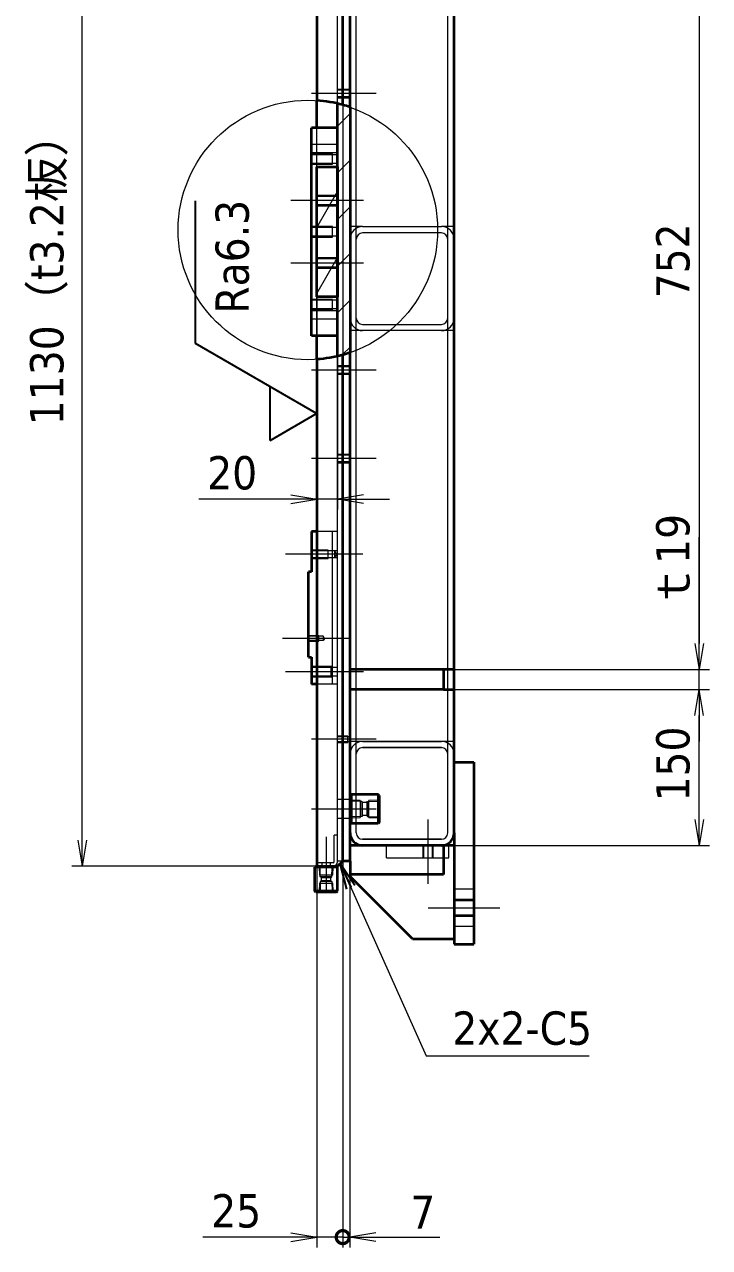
# Model space of a CAD drawing. Header units: millimetres. Extents: x -440 to 8410, y -405 to 5940.
# Drawn here: x 6354 to 7013, y 3781 to 4957 of the extents above; entities that cross this region are included whole.
import ezdxf

# ---------------------------------------------------------------- set-up
doc = ezdxf.new("R2010")
doc.units = ezdxf.units.MM
doc.header["$LTSCALE"] = 10
for name, color, linetype, lineweight in [('Centerline (ISO)', 7, 'Continuous', 5), ('Dimension (ISO)', 7, 'Continuous', 25), ('Hatch (ISO)', 7, 'Continuous', 18), ('Hidden (ISO)', 7, 'Continuous', 5), ('Sketch Geometry (ISO)', 7, 'Continuous', 25), ('Symbol (ISO)', 7, 'Continuous', 25), ('Visible (ISO)', 7, 'Continuous', 35)]:
    doc.layers.add(name, color=color, linetype=linetype, lineweight=lineweight)
doc.styles.add('MX_NOTE_STANDARD', font='tahoma.ttf')
doc.styles.add('Note Text (JIS)', font='tahoma.ttf')
doc.dimstyles.new('Default (JIS)', dxfattribs={"dimscale": 10, "dimtxt": 3.2, "dimasz": 2.5, "dimexe": 1, "dimexo": 0, "dimgap": 0.8, "dimtad": 1, "dimrnd": 1e-08, "dimdsep": 46, "dimtxsty": 'Note Text (JIS)', "dimblk": 'OPEN', "dimcen": 0.09, "dimdle": 10, "dimclrd": 7, "dimclre": 7, "dimclrt": 256, "dimadec": 0, "dimazin": 2, "dimtfac": 0.78125, "dimtmove": 0, "dimatfit": 3, "dimldrblk": 'OPEN', "dimfxl": 1, "dimtolj": 1, "dimtzin": 0, "dimlwd": 0, "dimlwe": 0, "dimarcsym": 0})
doc.dimstyles.new('Default (JIS)$7', dxfattribs={"dimscale": 10, "dimtxt": 3.2, "dimasz": 2.5, "dimexe": 1, "dimexo": 0, "dimgap": 0.8, "dimtad": 1, "dimrnd": 1e-08, "dimdsep": 46, "dimtxsty": 'Note Text (JIS)', "dimblk": 'OPEN', "dimcen": 0.09, "dimdle": 10, "dimclrd": 256, "dimclre": 7, "dimclrt": 256, "dimadec": 0, "dimazin": 2, "dimtfac": 0.78125, "dimtmove": 0, "dimatfit": 3, "dimldrblk": 'OPEN', "dimfxl": 1, "dimtolj": 1, "dimtzin": 0, "dimlwd": 0, "dimlwe": 0, "dimarcsym": 0})

# ---------------------------------------------------------------- blocks, each defined once
blk = doc.blocks.new('_Open')
at = {"color": 0, "linetype": 'ByBlock', "lineweight": -2}
for p, q in [((-1, 0.167), (0, 0)), ((-1, -0.167), (0, 0)), ((0, 0), (-1, 0))]:
    blk.add_line(p, q, dxfattribs=at)
blk = doc.blocks.new('*D106')
at = {"layer": 'Defpoints', "color": 0, "linetype": 'Continuous', "transparency": 16777216}
for p in [(6409.7, 5277.5), (6635.2, 5277.5), (6635.2, 4147.5)]:
    blk.add_point(p, dxfattribs=at)
at = {"layer": 'Dimension (ISO)', "color": 7, "linetype": 'Continuous', "lineweight": 0, "transparency": 16777216}
for p, q in [((6635.2, 5277.5), (6399.7, 5277.5)), ((6409.7, 4172.5), (6409.7, 5252.5)), ((6635.2, 4147.5), (6399.7, 4147.5))]:
    blk.add_line(p, q, dxfattribs=at)
at = {"layer": 'Dimension (ISO)', "color": 7, "linetype": 'Continuous', "lineweight": 0, "transparency": 16777216, "xscale": 25, "yscale": 25, "zscale": 25}
for p, rotation in [((6409.7, 5277.5), 90), ((6409.7, 4147.5), 270)]:
    blk.add_blockref('_Open', p, dxfattribs=dict(at, rotation=rotation))
at = {"layer": 'Dimension (ISO)', "linetype": 'Continuous', "lineweight": 5, "transparency": 16777216, "insert": (6359.6, 4571.5), "char_height": 32, "attachment_point": 1, "rotation": 90, "style": 'Note Text (JIS)'}
blk.add_mtext('\\A1;\\fTahoma|b0|i0;1130（t3.2板）', dxfattribs=at)
blk = doc.blocks.new('_DotSmall')
at = {"color": 0, "linetype": 'ByBlock', "const_width": 0.5}
blk.add_lwpolyline([(-0.0625, 0, 1), (0.0625, 0, 1)], format="xyb", close=True, dxfattribs=at)
blk = doc.blocks.new('*D107')
at = {"layer": 'Defpoints', "color": 0, "linetype": 'Continuous', "transparency": 16777216}
for p in [(6660.2, 4152.5), (6635.2, 4147.5), (6635.2, 3790.8)]:
    blk.add_point(p, dxfattribs=at)
at = {"layer": 'Dimension (ISO)', "color": 7, "linetype": 'Continuous', "lineweight": 0, "transparency": 16777216}
for p, q in [((6660.2, 4152.5), (6660.2, 3780.8)), ((6635.2, 4147.5), (6635.2, 3780.8)), ((6610.2, 3790.8), (6525.8, 3790.8)), ((6660.2, 3790.8), (6635.2, 3790.8)), ((6660.2, 3790.8), (6685.2, 3790.8))]:
    blk.add_line(p, q, dxfattribs=at)
at = {"layer": 'Dimension (ISO)', "color": 7, "linetype": 'Continuous', "lineweight": 0, "transparency": 16777216, "xscale": 25, "yscale": 25, "zscale": 25}
blk.add_blockref('_Open', (6635.2, 3790.8), dxfattribs=at)
at = {"layer": 'Dimension (ISO)', "color": 7, "linetype": 'Continuous', "lineweight": 0, "transparency": 16777216, "xscale": 25, "yscale": 25, "zscale": 25, "rotation": 180}
blk.add_blockref('_DotSmall', (6660.2, 3790.8), dxfattribs=at)
at = {"layer": 'Dimension (ISO)', "linetype": 'Continuous', "lineweight": 5, "transparency": 16777216, "insert": (6533.8, 3832.1), "char_height": 32, "attachment_point": 1, "style": 'Note Text (JIS)'}
blk.add_mtext('\\A1;25', dxfattribs=at)
blk = doc.blocks.new('*D108')
at = {"layer": 'Defpoints', "color": 0, "linetype": 'Continuous', "transparency": 16777216}
for p in [(6660.2, 4152.5), (6667.2, 4152.5), (6667.2, 3790.8)]:
    blk.add_point(p, dxfattribs=at)
at = {"layer": 'Dimension (ISO)', "color": 7, "linetype": 'Continuous', "lineweight": 0, "transparency": 16777216}
for p, q in [((6660.2, 4152.5), (6660.2, 3780.8)), ((6667.2, 4152.5), (6667.2, 3780.8)), ((6660.2, 3790.8), (6635.2, 3790.8)), ((6660.2, 3790.8), (6667.2, 3790.8)), ((6692.2, 3790.8), (6753.6, 3790.8))]:
    blk.add_line(p, q, dxfattribs=at)
at = {"layer": 'Dimension (ISO)', "color": 7, "linetype": 'Continuous', "lineweight": 0, "transparency": 16777216, "xscale": 25, "yscale": 25, "zscale": 25}
blk.add_blockref('_DotSmall', (6660.2, 3790.8), dxfattribs=at)
at = {"layer": 'Dimension (ISO)', "color": 7, "linetype": 'Continuous', "lineweight": 0, "transparency": 16777216, "xscale": 25, "yscale": 25, "zscale": 25, "rotation": 180}
blk.add_blockref('_Open', (6667.2, 3790.8), dxfattribs=at)
at = {"layer": 'Dimension (ISO)', "linetype": 'Continuous', "lineweight": 5, "transparency": 16777216, "insert": (6725.2, 3830.8), "char_height": 32, "attachment_point": 1, "style": 'Note Text (JIS)'}
blk.add_mtext('\\A1;7', dxfattribs=at)
blk = doc.blocks.new('*D145')
at = {"layer": 'Defpoints', "color": 0, "linetype": 'Continuous', "transparency": 16777216}
for p in [(6757.2, 4317.5), (7002.9, 4317.5), (6755.2, 4167.5)]:
    blk.add_point(p, dxfattribs=at)
at = {"layer": 'Dimension (ISO)', "color": 7, "linetype": 'Continuous', "lineweight": 0, "transparency": 16777216}
for p, q in [((6757.2, 4317.5), (7012.9, 4317.5)), ((7002.9, 4192.5), (7002.9, 4292.5)), ((6755.2, 4167.5), (7012.9, 4167.5))]:
    blk.add_line(p, q, dxfattribs=at)
at = {"layer": 'Dimension (ISO)', "color": 7, "linetype": 'Continuous', "lineweight": 0, "transparency": 16777216, "xscale": 25, "yscale": 25, "zscale": 25}
for p, rotation in [((7002.9, 4317.5), 90), ((7002.9, 4167.5), 270)]:
    blk.add_blockref('_Open', p, dxfattribs=dict(at, rotation=rotation))
at = {"layer": 'Dimension (ISO)', "linetype": 'Continuous', "lineweight": 5, "transparency": 16777216, "insert": (6961.6, 4209.7), "char_height": 32, "attachment_point": 1, "rotation": 90, "style": 'Note Text (JIS)'}
blk.add_mtext('\\A1;150', dxfattribs=at)
blk = doc.blocks.new('*D148')
at = {"layer": 'Defpoints', "color": 0, "linetype": 'Continuous', "transparency": 16777216}
for p in [(6757.2, 5088.5), (6757.2, 4336.5), (7002.9, 4336.5)]:
    blk.add_point(p, dxfattribs=at)
at = {"layer": 'Dimension (ISO)', "color": 7, "linetype": 'Continuous', "lineweight": 0, "transparency": 16777216}
for p, q in [((6757.2, 5088.5), (7012.9, 5088.5)), ((7002.9, 5063.5), (7002.9, 4361.5)), ((6757.2, 4336.5), (7012.9, 4336.5))]:
    blk.add_line(p, q, dxfattribs=at)
at = {"layer": 'Dimension (ISO)', "color": 7, "linetype": 'Continuous', "lineweight": 0, "transparency": 16777216, "xscale": 25, "yscale": 25, "zscale": 25}
for p, rotation in [((7002.9, 5088.5), 90), ((7002.9, 4336.5), 270)]:
    blk.add_blockref('_Open', p, dxfattribs=dict(at, rotation=rotation))
at = {"layer": 'Dimension (ISO)', "linetype": 'Continuous', "lineweight": 5, "transparency": 16777216, "insert": (6961.6, 4693.5), "char_height": 32, "attachment_point": 1, "rotation": 90, "style": 'Note Text (JIS)'}
blk.add_mtext('\\A1;752', dxfattribs=at)
blk = doc.blocks.new('*D149')
at = {"layer": 'Defpoints', "color": 0, "linetype": 'Continuous', "transparency": 16777216}
for p in [(6757.2, 4336.5), (7002.9, 4336.5), (6757.2, 4317.5)]:
    blk.add_point(p, dxfattribs=at)
at = {"layer": 'Dimension (ISO)', "color": 7, "linetype": 'Continuous', "lineweight": 0, "transparency": 16777216}
for p, q in [((7002.9, 4361.5), (7002.9, 4463.8)), ((6757.2, 4336.5), (7012.9, 4336.5)), ((7002.9, 4317.5), (7002.9, 4336.5)), ((6757.2, 4317.5), (7012.9, 4317.5)), ((7002.9, 4292.5), (7002.9, 4267.5))]:
    blk.add_line(p, q, dxfattribs=at)
at = {"layer": 'Dimension (ISO)', "color": 7, "linetype": 'Continuous', "lineweight": 0, "transparency": 16777216, "xscale": 25, "yscale": 25, "zscale": 25}
for p, rotation in [((7002.9, 4336.5), 270), ((7002.9, 4317.5), 90)]:
    blk.add_blockref('_Open', p, dxfattribs=dict(at, rotation=rotation))
at = {"layer": 'Dimension (ISO)', "linetype": 'Continuous', "lineweight": 5, "transparency": 16777216, "insert": (6961.6, 4394.5), "char_height": 32, "attachment_point": 1, "rotation": 90, "style": 'Note Text (JIS)'}
blk.add_mtext('\\A1;\\fTahoma|b0|i0;ｔ19', dxfattribs=at)
blk = doc.blocks.new('*D210')
at = {"layer": 'Defpoints', "color": 0, "linetype": 'Continuous', "transparency": 16777216}
for p in [(6635.2, 4695), (6655.2, 4638.2), (6655.2, 4500.5)]:
    blk.add_point(p, dxfattribs=at)
at = {"layer": 'Dimension (ISO)', "color": 7, "linetype": 'Continuous', "lineweight": 0, "transparency": 16777216}
for p, q in [((6635.2, 4695), (6635.2, 4490.5)), ((6655.2, 4638.2), (6655.2, 4490.5)), ((6610.2, 4500.5), (6521.9, 4500.5)), ((6655.2, 4500.5), (6635.2, 4500.5)), ((6680.2, 4500.5), (6705.2, 4500.5))]:
    blk.add_line(p, q, dxfattribs=at)
at = {"layer": 'Dimension (ISO)', "color": 7, "linetype": 'Continuous', "lineweight": 0, "transparency": 16777216, "xscale": 25, "yscale": 25, "zscale": 25}
blk.add_blockref('_Open', (6635.2, 4500.5), dxfattribs=at)
at = {"layer": 'Dimension (ISO)', "color": 7, "linetype": 'Continuous', "lineweight": 0, "transparency": 16777216, "xscale": 25, "yscale": 25, "zscale": 25, "rotation": 180}
blk.add_blockref('_Open', (6655.2, 4500.5), dxfattribs=at)
at = {"layer": 'Dimension (ISO)', "linetype": 'Continuous', "lineweight": 5, "transparency": 16777216, "insert": (6529.9, 4541.8), "char_height": 32, "attachment_point": 1, "style": 'Note Text (JIS)'}
blk.add_mtext('\\A1;20', dxfattribs=at)
blk = doc.blocks.new('面の指示記号 ID9')
at = {"layer": 'Symbol (ISO)'}
for p, q in [((651.86, 465), (651.86, 478.74)), ((663.51, 458.27), (651.86, 465)), ((659.03, 455.69), (659.03, 460.86)), ((659.03, 455.69), (663.51, 458.27))]:
    blk.add_line(p, q, dxfattribs=at)
at = {"layer": 'Symbol (ISO)', "insert": (657.05, 467.88), "char_height": 3.2, "attachment_point": 7, "rotation": 90, "style": 'MX_NOTE_STANDARD'}
blk.add_mtext('Ra6.3', dxfattribs=at)

msp = doc.modelspace()

# ---------------------------------------------------------------- hatches: boundary and pattern name
at = {"layer": 'Hatch (ISO)'}
h = msp.add_hatch(dxfattribs=at)
h.set_pattern_fill('ANSI31', color=256, scale=254, style=0)
h.set_pattern_definition([(45, (0, 0), (-22.45064, 22.45064), [])])
edge = h.paths.add_edge_path()
edge.add_ellipse((6627.011, 4759.471), major_axis=(120.02, -33.236), ratio=1, start_angle=86.628918, end_angle=90)
edge.add_ellipse((6627.011, 4759.471), major_axis=(121.294, -28.236), ratio=1, start_angle=87.626021, end_angle=90)
edge.add_line((6655.247, 4880.765), (6655.247, 4819.961))
edge.add_line((6655.247, 4819.961), (6655.247, 4694.961))
edge.add_line((6655.247, 4694.961), (6655.247, 4638.176))
edge.add_ellipse((6627.011, 4759.471), major_axis=(-120.02, -33.236), ratio=1, start_angle=87.626021, end_angle=90)
edge.add_ellipse((6627.011, 4759.471), major_axis=(-117.858, -40.236), ratio=1, start_angle=86.628918, end_angle=90)
edge.add_line((6667.247, 4641.612), (6667.247, 4877.329))
h = msp.add_hatch(dxfattribs=at)
h.set_pattern_fill('ANSI31', color=256, scale=254, angle=14.999978, style=0)
h.set_pattern_definition([(59.99998, (0, 0), (-27.4963, 15.87501), [])])
h.paths.add_polyline_path([(6655.247, 4694.961), (6635.247, 4694.961), (6635.247, 4819.961), (6655.247, 4819.961)])

# ---------------------------------------------------------------- linework, layer by layer
at = {"layer": 'Centerline (ISO)', "linetype": 'Continuous'}
for p, q in [((6692.247, 4890.461), (6630.247, 4890.461)), ((6680.247, 4787.461), (6610.247, 4787.461)), ((6680.247, 4727.461), (6610.247, 4727.461)), ((6692.247, 4624.461), (6630.247, 4624.461)), ((6692.247, 4539.461), (6630.247, 4539.461)), ((6679.444, 4447.461), (6605.247, 4447.461)), ((6667.689, 4366.461), (6602.247, 4366.461)), ((6680.247, 4334.461), (6605.247, 4334.461)), ((6692.247, 4269.461), (6630.247, 4269.461)), ((6692.247, 4202.461), (6630.247, 4202.461)), ((6742.247, 4130.461), (6742.247, 4192.461)), ((6644.247, 4175.661), (6644.247, 4122.461)), ((6742.247, 4107.461), (6811.247, 4107.461))]:
    msp.add_line(p, q, dxfattribs=at)
at = {"layer": 'Hidden (ISO)'}
for p, q in [((6655.247, 4880.765), (6655.247, 5272.461)), ((6673.247, 4179.461), (6673.247, 5245.461)), ((6761.247, 4179.461), (6761.247, 5245.461)), ((6667.247, 4894.461), (6655.247, 4894.461)), ((6667.247, 4893.784), (6655.247, 4893.784)), ((6667.247, 4887.137), (6655.247, 4887.137)), ((6655.247, 4886.461), (6667.247, 4886.461)), ((6660.247, 4879.491), (6660.247, 4639.45)), ((6635.247, 4819.961), (6635.247, 4857.461)), ((6655.247, 4841.461), (6630.247, 4841.461)), ((6655.247, 4833.461), (6630.247, 4833.461)), ((6650.247, 4832.461), (6630.247, 4832.461)), ((6655.247, 4831.649), (6630.247, 4831.649)), ((6655.247, 4823.273), (6630.247, 4823.273)), ((6630.247, 4822.461), (6650.247, 4822.461)), ((6650.247, 4822.461), (6650.247, 4832.461)), ((6655.247, 4792.461), (6635.247, 4792.461)), ((6655.247, 4791.649), (6635.247, 4791.649)), ((6655.247, 4791.461), (6635.247, 4791.461)), ((6655.247, 4783.461), (6635.247, 4783.461)), ((6655.247, 4783.273), (6635.247, 4783.273)), ((6635.247, 4782.461), (6655.247, 4782.461)), ((6650.247, 4762.461), (6630.247, 4762.461)), ((6655.247, 4761.649), (6630.247, 4761.649)), ((6655.247, 4753.273), (6630.247, 4753.273)), ((6630.247, 4752.461), (6650.247, 4752.461)), ((6650.247, 4752.461), (6650.247, 4762.461)), ((6679.247, 4762.461), (6667.247, 4762.461)), ((6679.247, 4762.461), (6755.247, 4762.461)), ((6755.247, 4756.461), (6679.247, 4756.461)), ((6767.247, 4762.461), (6755.247, 4762.461)), ((6655.247, 4732.461), (6635.247, 4732.461)), ((6655.247, 4731.649), (6635.247, 4731.649)), ((6655.247, 4731.461), (6635.247, 4731.461)), ((6655.247, 4723.461), (6635.247, 4723.461)), ((6655.247, 4723.273), (6635.247, 4723.273)), ((6635.247, 4722.461), (6655.247, 4722.461)), ((6635.247, 4657.461), (6635.247, 4694.961)), ((6650.247, 4692.461), (6630.247, 4692.461)), ((6655.247, 4691.649), (6630.247, 4691.649)), ((6655.247, 4683.273), (6630.247, 4683.273)), ((6630.247, 4682.461), (6650.247, 4682.461)), ((6655.247, 4681.461), (6630.247, 4681.461)), ((6650.247, 4682.461), (6650.247, 4692.461)), ((6655.247, 4673.461), (6630.247, 4673.461)), ((6679.247, 4662.461), (6667.247, 4662.461)), ((6679.247, 4668.461), (6755.247, 4668.461)), ((6755.247, 4662.461), (6679.247, 4662.461)), ((6767.247, 4662.461), (6755.247, 4662.461)), ((6655.247, 4152.461), (6655.247, 4638.176)), ((6667.247, 4628.461), (6655.247, 4628.461)), ((6667.247, 4627.784), (6655.247, 4627.784)), ((6667.247, 4621.137), (6655.247, 4621.137)), ((6655.247, 4620.461), (6667.247, 4620.461)), ((6667.247, 4543.461), (6655.247, 4543.461)), ((6667.247, 4542.784), (6655.247, 4542.784)), ((6667.247, 4536.137), (6655.247, 4536.137)), ((6655.247, 4535.461), (6667.247, 4535.461)), ((6655.247, 4469.461), (6635.247, 4469.461)), ((6650.247, 4322.461), (6650.247, 4469.461)), ((6646.247, 4451.461), (6630.247, 4451.461)), ((6652.447, 4450.784), (6630.247, 4450.784)), ((6646.247, 4443.461), (6646.247, 4451.461)), ((6652.447, 4450.784), (6652.447, 4444.137)), ((6654.444, 4447.461), (6652.447, 4450.784)), ((6655.247, 4450.784), (6652.447, 4450.784)), ((6654.444, 4447.461), (6652.447, 4444.137)), ((6652.447, 4444.137), (6630.247, 4444.137)), ((6630.247, 4443.461), (6646.247, 4443.461)), ((6655.247, 4444.137), (6652.447, 4444.137)), ((6637.247, 4368.961), (6627.247, 4368.961)), ((6641.447, 4368.528), (6627.247, 4368.528)), ((6641.447, 4364.394), (6627.247, 4364.394)), ((6627.247, 4363.961), (6637.247, 4363.961)), ((6637.247, 4363.961), (6637.247, 4368.961)), ((6641.447, 4368.528), (6641.447, 4364.394)), ((6642.689, 4366.461), (6641.447, 4368.528)), ((6642.689, 4366.461), (6641.447, 4364.394)), ((6649.247, 4339.461), (6630.247, 4339.461)), ((6655.247, 4338.649), (6630.247, 4338.649)), ((6655.247, 4330.273), (6630.247, 4330.273)), ((6630.247, 4329.461), (6649.247, 4329.461)), ((6649.247, 4329.461), (6649.247, 4339.461)), ((6650.247, 4339.461), (6649.247, 4339.461)), ((6649.247, 4329.461), (6650.247, 4329.461)), ((6655.247, 4322.461), (6635.247, 4322.461)), ((6665.247, 4272.461), (6655.247, 4272.461)), ((6667.247, 4271.919), (6655.247, 4271.919)), ((6665.247, 4266.461), (6665.247, 4272.461)), ((6667.247, 4267.002), (6655.247, 4267.002)), ((6655.247, 4266.461), (6665.247, 4266.461)), ((6679.247, 4267.461), (6667.247, 4267.461)), ((6679.247, 4267.461), (6755.247, 4267.461)), ((6755.247, 4267.461), (6679.247, 4267.461)), ((6755.247, 4261.461), (6679.247, 4261.461)), ((6679.247, 4261.461), (6755.247, 4261.461)), ((6767.247, 4267.461), (6755.247, 4267.461)), ((6667.247, 4211.461), (6655.247, 4211.461)), ((6668.13, 4210.108), (6667.247, 4210.992)), ((6677.051, 4210.686), (6668.13, 4210.964)), ((6677.051, 4210.686), (6677.051, 4194.236)), ((6694.363, 4210.964), (6685.442, 4210.686)), ((6685.442, 4194.236), (6685.442, 4210.686)), ((6694.363, 4210.108), (6695.247, 4210.992)), ((6668.13, 4210.108), (6668.13, 4194.814)), ((6678.614, 4209.781), (6668.13, 4210.108)), ((6678.614, 4209.781), (6678.614, 4195.141)), ((6679.174, 4208.811), (6678.614, 4209.781)), ((6679.174, 4196.111), (6679.174, 4208.811)), ((6683.319, 4208.811), (6679.174, 4208.811)), ((6683.319, 4208.811), (6683.879, 4209.781)), ((6683.319, 4208.811), (6683.319, 4196.111)), ((6683.879, 4209.781), (6694.363, 4210.108)), ((6683.879, 4209.781), (6683.879, 4195.141)), ((6694.363, 4210.108), (6694.363, 4194.814)), ((6667.247, 4193.461), (6655.247, 4193.461)), ((6668.13, 4194.814), (6667.247, 4193.93)), ((6678.614, 4195.141), (6668.13, 4194.814)), ((6668.13, 4193.957), (6677.051, 4194.236)), ((6679.174, 4196.111), (6678.614, 4195.141)), ((6683.319, 4196.111), (6679.174, 4196.111)), ((6683.319, 4196.111), (6683.879, 4195.141)), ((6683.879, 4195.141), (6694.363, 4194.814)), ((6685.442, 4194.236), (6694.363, 4193.957)), ((6694.363, 4194.814), (6695.247, 4193.93)), ((6655.247, 4177.461), (6652.047, 4177.461)), ((6652.047, 4151.661), (6652.047, 4177.461)), ((6655.247, 4151.661), (6655.247, 4177.461)), ((6679.247, 4173.461), (6755.247, 4173.461)), ((6755.247, 4173.461), (6679.247, 4173.461)), ((6702.247, 4155.461), (6702.247, 4167.461)), ((6737.247, 4167.461), (6737.247, 4155.461)), ((6738.059, 4155.461), (6738.059, 4167.461)), ((6746.435, 4155.461), (6746.435, 4167.461)), ((6747.247, 4155.461), (6747.247, 4167.461)), ((6762.247, 4155.461), (6762.247, 4167.461)), ((6660.247, 4152.461), (6655.247, 4152.461)), ((6702.247, 4155.461), (6762.247, 4155.461)), ((6651.047, 4150.661), (6635.247, 4150.661)), ((6638.364, 4146.577), (6637.481, 4147.461)), ((6637.508, 4146.577), (6637.754, 4138.707)), ((6650.129, 4146.577), (6638.364, 4146.577)), ((6638.659, 4137.143), (6638.364, 4146.577)), ((6640.247, 4150.661), (6640.247, 4147.461)), ((6648.247, 4150.661), (6648.247, 4147.461)), ((6649.834, 4137.143), (6650.129, 4146.577)), ((6650.129, 4146.577), (6651.013, 4147.461)), ((6650.74, 4138.707), (6650.985, 4146.577)), ((6637.754, 4131.215), (6637.508, 4123.344)), ((6650.74, 4138.707), (6637.754, 4138.707)), ((6637.754, 4131.215), (6650.74, 4131.215)), ((6638.659, 4132.778), (6638.364, 4123.344)), ((6649.834, 4137.143), (6638.659, 4137.143)), ((6639.647, 4136.573), (6638.659, 4137.143)), ((6639.647, 4133.348), (6638.659, 4132.778)), ((6649.834, 4132.778), (6638.659, 4132.778)), ((6639.647, 4136.573), (6648.847, 4136.573)), ((6639.647, 4133.348), (6639.647, 4136.573)), ((6648.847, 4133.348), (6639.647, 4133.348)), ((6648.847, 4136.573), (6649.834, 4137.143)), ((6648.847, 4133.348), (6648.847, 4136.573)), ((6648.847, 4133.348), (6649.834, 4132.778)), ((6649.834, 4132.778), (6650.129, 4123.344)), ((6650.985, 4123.344), (6650.74, 4131.215)), ((6638.364, 4123.344), (6637.481, 4122.461)), ((6650.129, 4123.344), (6638.364, 4123.344)), ((6650.129, 4123.344), (6651.013, 4122.461)), ((6786.247, 4125.461), (6767.247, 4125.461)), ((6786.247, 4115.461), (6767.247, 4115.461)), ((6767.247, 4114.378), (6786.247, 4114.378)), ((6767.247, 4100.543), (6786.247, 4100.543)), ((6767.247, 4099.461), (6786.247, 4099.461)), ((6786.247, 4089.461), (6767.247, 4089.461))]:
    msp.add_line(p, q, dxfattribs=at)
for centre, radius, start, end in [((6679.247, 4750.461), 12, 90, 180), ((6679.247, 4750.461), 6, 90, 180), ((6755.247, 4750.461), 12, 0, 90), ((6755.247, 4750.461), 6, 0, 90), ((6679.247, 4674.461), 12, 180, 270), ((6679.247, 4674.461), 6, 180, 270), ((6755.247, 4674.461), 6, 270, 0), ((6755.247, 4674.461), 12, 270, 0), ((6679.247, 4255.461), 12, 90, 180), ((6679.247, 4255.461), 12, 90, 180), ((6679.247, 4255.461), 6, 90, 180), ((6679.247, 4255.461), 6, 90, 180), ((6755.247, 4255.461), 12, 0, 90), ((6755.247, 4255.461), 12, 0, 90), ((6755.247, 4255.461), 6, 0, 90), ((6755.247, 4255.461), 6, 0, 90), ((6679.247, 4179.461), 6, 180, 270), ((6679.247, 4179.461), 6, 180, 270), ((6755.247, 4179.461), 6, 270, 0), ((6755.247, 4179.461), 6, 270, 0), ((6651.047, 4151.661), 4.2, 270, 0), ((6651.047, 4151.661), 1, 270, 0)]:
    msp.add_arc(centre, radius, start, end, dxfattribs=at)
at = {"layer": 'Sketch Geometry (ISO)', "lineweight": 18}
msp.add_circle((6626.729, 4759.261), 124.748, dxfattribs=at)
at = {"layer": 'Visible (ISO)'}
for p, q in [((6635.247, 5277.461), (6635.247, 4883.735)), ((6660.247, 4879.491), (6660.247, 5272.461)), ((6667.247, 4877.329), (6667.247, 5272.461)), ((6767.247, 4336.461), (6767.247, 5088.461)), ((6635.247, 4857.461), (6635.247, 4883.735)), ((6655.247, 4638.176), (6655.247, 4880.765)), ((6667.247, 4877.329), (6667.247, 4641.612)), ((6655.247, 4857.461), (6630.247, 4857.461)), ((6630.247, 4657.461), (6630.247, 4857.461)), ((6635.247, 4819.961), (6655.247, 4819.961)), ((6635.247, 4694.961), (6635.247, 4819.961)), ((6655.247, 4819.961), (6655.247, 4694.961)), ((6655.247, 4694.961), (6635.247, 4694.961)), ((6655.247, 4657.461), (6630.247, 4657.461)), ((6635.247, 4635.206), (6635.247, 4657.461)), ((6635.247, 4635.206), (6635.247, 4147.461)), ((6660.247, 4152.461), (6660.247, 4639.45)), ((6667.247, 4152.461), (6667.247, 4641.612)), ((6635.247, 4469.461), (6630.247, 4469.461)), ((6630.247, 4469.461), (6630.247, 4430.461)), ((6627.247, 4348.461), (6627.247, 4430.461)), ((6630.247, 4430.461), (6627.247, 4430.461)), ((6627.247, 4348.461), (6630.247, 4348.461)), ((6630.247, 4348.461), (6630.247, 4322.461)), ((6757.247, 4336.461), (6667.247, 4336.461)), ((6767.247, 4336.461), (6757.247, 4336.461)), ((6757.247, 4336.461), (6757.247, 4317.461)), ((6767.247, 4317.461), (6767.247, 4336.461)), ((6635.247, 4322.461), (6630.247, 4322.461)), ((6757.247, 4317.461), (6667.247, 4317.461)), ((6757.247, 4317.461), (6767.247, 4317.461)), ((6767.247, 4179.461), (6767.247, 4317.461)), ((6767.247, 4247.461), (6786.247, 4247.461)), ((6786.247, 4247.461), (6786.247, 4072.461)), ((6667.247, 4215.461), (6668.247, 4216.461)), ((6668.247, 4216.461), (6668.247, 4188.461)), ((6694.247, 4216.461), (6668.247, 4216.461)), ((6694.247, 4216.461), (6694.247, 4188.461)), ((6695.247, 4215.461), (6694.247, 4216.461)), ((6695.247, 4215.461), (6695.247, 4189.461)), ((6667.247, 4189.461), (6668.247, 4188.461)), ((6694.247, 4188.461), (6668.247, 4188.461)), ((6695.247, 4189.461), (6694.247, 4188.461)), ((6767.247, 4179.461), (6767.247, 4072.461)), ((6679.247, 4167.461), (6667.247, 4167.461)), ((6755.247, 4167.461), (6679.247, 4167.461)), ((6755.247, 4167.461), (6679.247, 4167.461)), ((6757.247, 4167.461), (6755.247, 4167.461)), ((6767.247, 4167.461), (6757.247, 4167.461)), ((6757.247, 4167.461), (6757.247, 4139.461)), ((6660.247, 4152.461), (6655.247, 4147.461)), ((6667.247, 4152.461), (6660.247, 4152.461)), ((6667.247, 4152.461), (6667.247, 4139.461)), ((6634.247, 4147.461), (6633.247, 4146.461)), ((6655.247, 4146.461), (6633.247, 4146.461)), ((6633.247, 4123.461), (6633.247, 4146.461)), ((6635.247, 4147.461), (6634.247, 4147.461)), ((6635.247, 4147.461), (6655.247, 4147.461)), ((6654.247, 4147.461), (6655.247, 4146.461)), ((6655.247, 4123.461), (6655.247, 4146.461)), ((6667.247, 4139.461), (6667.247, 4137.461)), ((6757.247, 4139.461), (6667.247, 4139.461)), ((6727.247, 4077.461), (6667.247, 4137.461)), ((6655.247, 4123.461), (6633.247, 4123.461)), ((6634.247, 4122.461), (6633.247, 4123.461)), ((6654.247, 4122.461), (6634.247, 4122.461)), ((6654.247, 4122.461), (6655.247, 4123.461)), ((6727.247, 4077.461), (6767.247, 4077.461)), ((6767.247, 4072.461), (6786.247, 4072.461))]:
    msp.add_line(p, q, dxfattribs=at)
for centre, radius, start, end in [((6627.011, 4759.471), 124.537, 74.521685, 86.208235), ((6627.011, 4759.471), 124.537, 71.150603, 74.521685), ((6627.011, 4759.471), 124.537, 273.791765, 285.478315), ((6627.011, 4759.471), 124.537, 285.478315, 288.849397), ((6679.247, 4179.461), 12, 180, 270), ((6679.247, 4179.461), 12, 180, 270), ((6755.247, 4179.461), 12, 270, 0), ((6755.247, 4179.461), 12, 270, 0)]:
    msp.add_arc(centre, radius, start, end, dxfattribs=at)

# ---------------------------------------------------------------- block references
at = {"layer": 'Symbol (ISO)', "xscale": 10, "yscale": 10, "zscale": 10}
msp.add_blockref('面の指示記号 ID9', (0, 0), dxfattribs=at)

# ---------------------------------------------------------------- texts
at = {"layer": 'Symbol (ISO)', "insert": (6765.569, 4007.828), "char_height": 32, "attachment_point": 1, "style": 'Note Text (JIS)'}
msp.add_mtext('2x2-C5', dxfattribs=at)

# ---------------------------------------------------------------- dimensions: what is measured, and where the dimension line sits
at = {"layer": 'Dimension (ISO)', "color": 7, "linetype": 'Continuous', "lineweight": 5}
for base, p1, p2, angle, text, override, picture, middle in [((6409.745, 5277.461), (6635.247, 4147.461), (6635.247, 5277.461), 270, '\\fTahoma|b0|i0;<>（t3.2板）', {"dimgap": 0.8, "dimdec": 2, "dimtol": 0, "dimlim": 0, "dimtp": 0, "dimtm": 0, "dimtdec": 2, "dimtofl": 0, "dimatfit": 1}, '*D106', (6409.745, 4697.461)), ((7002.898, 4336.461), (6757.247, 4317.461), (6757.247, 4336.461), 90, '\\fTahoma|b0|i0;ｔ<>', {"dimgap": 0.8, "dimdec": 2, "dimtol": 0, "dimlim": 0, "dimtp": 0, "dimtm": 0, "dimtdec": 2, "dimtofl": 1, "dimatfit": 1}, '*D149', (7002.898, 4425.12))]:
    dim = msp.add_linear_dim(base=base, p1=p1, p2=p2, angle=angle, text=text, dimstyle='Default (JIS)', override=override, dxfattribs=at)
    dim.commit()
    dim.dimension.update_dxf_attribs({"geometry": picture, "text_midpoint": middle, "dimtype": 160})
for base, p1, p2, picture, middle in [((7002.898, 4336.461), (6757.247, 5088.461), (6757.247, 4336.461), '*D148', (7002.898, 4727.461)), ((7002.898, 4317.461), (6755.247, 4167.461), (6757.247, 4317.461), '*D145', (7002.898, 4242.461))]:
    dim = msp.add_linear_dim(base=base, p1=p1, p2=p2, angle=90, dimstyle='Default (JIS)', override={"dimgap": 0.8, "dimdec": 2, "dimtol": 0, "dimlim": 0, "dimtp": 0, "dimtm": 0, "dimtdec": 2, "dimtofl": 0, "dimatfit": 1}, dxfattribs=at)
    dim.commit()
    dim.dimension.update_dxf_attribs({"geometry": picture, "text_midpoint": middle, "dimtype": 160})
for base, p1, p2, override, picture, middle in [((6655.247, 4500.459), (6635.247, 4694.961), (6655.247, 4638.176), {"dimgap": 0.8, "dimdec": 2, "dimtol": 0, "dimlim": 0, "dimtp": 0, "dimtm": 0, "dimtdec": 2, "dimtofl": 1, "dimatfit": 1}, '*D210', (6551.91, 4500.459)), ((6635.247, 3790.777), (6660.247, 4152.461), (6635.247, 4147.461), {"dimgap": 0.8, "dimdec": 2, "dimblk1": 'DotSmall', "dimblk2": 'Open', "dimsah": 1, "dimdle": 0, "dimtol": 0, "dimlim": 0, "dimtp": 0, "dimtm": 0, "dimtdec": 2, "dimtofl": 1, "dimatfit": 1}, '*D107', (6555.541, 3790.777)), ((6667.247, 3790.777), (6660.247, 4152.461), (6667.247, 4152.461), {"dimgap": 0.8, "dimdec": 2, "dimblk1": 'DotSmall', "dimblk2": 'Open', "dimsah": 1, "dimdle": 0, "dimtol": 0, "dimlim": 0, "dimtp": 0, "dimtm": 0, "dimtdec": 2, "dimtofl": 1, "dimatfit": 1}, '*D108', (6735.401, 3790.777))]:
    dim = msp.add_linear_dim(base=base, p1=p1, p2=p2, dimstyle='Default (JIS)', override=override, dxfattribs=at)
    dim.commit()
    dim.dimension.update_dxf_attribs({"geometry": picture, "text_midpoint": middle, "dimtype": 160})

# ---------------------------------------------------------------- leaders
at = {"layer": 'Symbol (ISO)', "color": 7, "linetype": 'Continuous', "lineweight": 5, "annotation_type": 0, "has_hookline": 1, "hookline_direction": 0, "text_width": 131.653}
msp.add_leader([(6657.747, 4149.961), (6740.569, 3965.178), (6765.569, 3965.178)], dimstyle='Default (JIS)$7', override={"dimgap": 0, "dimtad": 1}, dxfattribs=at)

doc.saveas('drawing.dxf')
